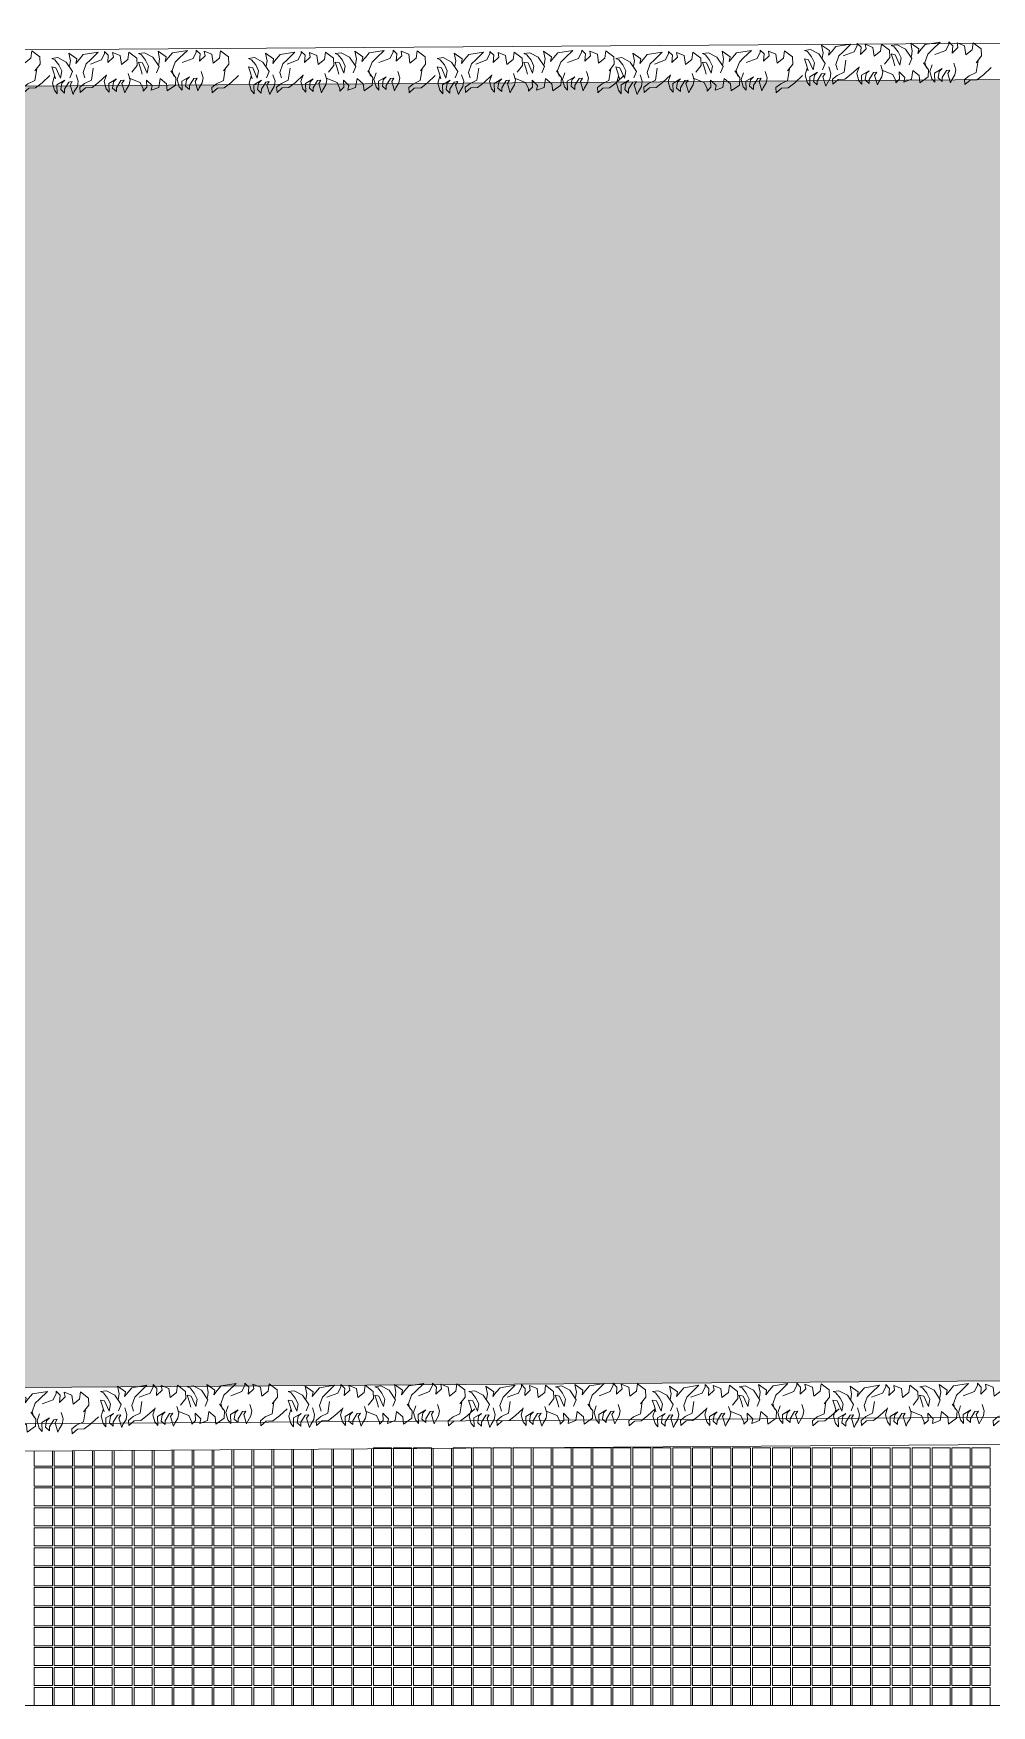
# Model space of a CAD drawing. Header units: millimetres. Extents: x -225363 to 347188, y -782467 to 813415.
# Drawn here: x 34044 to 39327, y 5775 to 14991 of the extents above; entities that cross this region are included whole.
import ezdxf

# ---------------------------------------------------------------- set-up
doc = ezdxf.new("R2010")
doc.units = ezdxf.units.MM
doc.layers.add('Xref SCN', color=8, linetype='Continuous', lineweight=0)
pattern_1 = [(197, (-1424125.8, -442865.07), (-126.479246, -237.872866), [95.25, -285.75]), (287, (-1424185.26, -442833.45), (237.872866, -126.479246), [95.25, -285.75])]

# ---------------------------------------------------------------- blocks, each defined once
blk = doc.blocks.new('tre')
at = {"layer": 'Xref SCN', "ltscale": 100}
for points in [[(220, 3680), (-60, 3640), (-140, 3480), (-230, 3370), (-350, 3380), (-240, 3500), (-230, 3660), (-110, 3810), (60, 3990)], [(350, 2660), (450, 2920), (600, 2990), (650, 2990), (560, 3080), (390, 3070), (520, 3200), (630, 3180), (560, 3360), (350, 3390), (470, 3540), (640, 3560), (500, 3750), (330, 3760), (170, 3640)], [(150, 3110), (0, 3160), (-120, 3140), (-240, 3070), (-310, 3040), (-90, 2970), (-10, 3020), (-20, 2940), (-190, 2840), (-280, 2840), (-200, 2750), (-50, 2770), (20, 2840), (-90, 2660), (-300, 2670), (-220, 2600), (-50, 2550), (110, 2600)], [(300, 2110), (430, 2130), (610, 2090), (480, 2280), (370, 2260), (470, 2340), (580, 2430), (640, 2780), (460, 2600), (360, 2500), (160, 2430), (30, 2470)], [(-30, 1420), (-130, 1680), (-280, 1750), (-330, 1750), (-240, 1840), (-70, 1830), (-200, 1960), (-310, 1940), (-240, 2120), (-30, 2150), (-150, 2300), (-320, 2320), (-180, 2510), (-10, 2520), (150, 2400)], [(70, 1720), (210, 1680), (350, 1630), (330, 1730), (90, 1840), (260, 1870), (400, 1800), (520, 1700), (550, 1630), (570, 1770), (470, 1970), (250, 2120), (100, 2060)], [(290, 500), (390, 760), (540, 830), (590, 830), (500, 920), (330, 910), (460, 1040), (570, 1020), (500, 1200), (290, 1230), (410, 1380), (580, 1400), (440, 1590), (270, 1600), (110, 1480)], [(80, 1390), (-70, 1440), (-190, 1420), (-310, 1350), (-380, 1320), (-160, 1250), (-80, 1300), (-90, 1220), (-260, 1120), (-350, 1120), (-270, 1030), (-120, 1050), (-50, 1120), (-160, 940), (-370, 950), (-290, 880), (-120, 830), (40, 880)], [(190, 570), (-90, 530), (-170, 370), (-260, 260), (-380, 270), (-270, 390), (-260, 550), (-140, 700), (30, 880)], [(230, 10), (360, 30), (540, -10), (410, 180), (300, 160), (400, 240), (510, 330), (570, 680), (390, 500), (290, 400), (90, 330), (-40, 370)], [(30, 170), (-120, 220), (-240, 200), (-360, 130), (-430, 100), (-210, 30), (-130, 80), (-140, 0), (-310, -100), (-400, -100), (-320, -190), (-170, -170), (-100, -100), (-210, -280), (-420, -270), (-340, -340), (-170, -390), (-10, -340)], [(-70, -320), (70, -360), (210, -410), (190, -310), (-50, -200), (120, -170), (260, -240), (380, -340), (410, -410), (430, -270), (330, -70), (110, 80), (-40, 20)]]:
    blk.add_lwpolyline(points, dxfattribs=at)
blk = doc.blocks.new('A$C997e597b')
at = {"layer": 'Xref SCN', "ltscale": 3}
for points in [[(30460.7, 1403.4), (30460.7, 1320), (30360.7, 1320), (30360.7, 1402.7)], [(30570.7, 1404.1), (30570.7, 1320), (30470.7, 1320), (30470.7, 1403.4)], [(30680.7, 1404.9), (30680.7, 1320), (30580.7, 1320), (30580.7, 1404.2)], [(30790.7, 1405.6), (30790.7, 1320), (30690.7, 1320), (30690.7, 1404.9)], [(30900.7, 1406.3), (30900.7, 1320), (30800.7, 1320), (30800.7, 1405.7)], [(31010.7, 1407.1), (31010.7, 1320), (30910.7, 1320), (30910.7, 1406.4)], [(31120.7, 1407.8), (31120.7, 1320), (31020.7, 1320), (31020.7, 1407.2)], [(31230.7, 1408.6), (31230.7, 1320), (31130.7, 1320), (31130.7, 1407.9)], [(31340.7, 1409.3), (31340.7, 1320), (31240.7, 1320), (31240.7, 1408.6)], [(31450.7, 1410.1), (31450.7, 1320), (31350.7, 1320), (31350.7, 1409.4)], [(31560.7, 1410.8), (31560.7, 1320), (31460.7, 1320), (31460.7, 1410.1)], [(31670.7, 1411.5), (31670.7, 1320), (31570.7, 1320), (31570.7, 1410.9)], [(31780.7, 1412.3), (31780.7, 1320), (31680.7, 1320), (31680.7, 1411.6)], [(31890.7, 1413), (31890.7, 1320), (31790.7, 1320), (31790.7, 1412.4)], [(32000.7, 1413.8), (32000.7, 1320), (31900.7, 1320), (31900.7, 1413.1)], [(32110.7, 1414.5), (32110.7, 1320), (32010.7, 1320), (32010.7, 1413.8)], [(32220.7, 1415.3), (32220.7, 1320), (32120.7, 1320), (32120.7, 1414.6)], [(32660.7, 1418.2), (32660.7, 1320), (32560.7, 1320), (32560.7, 1417.6)]]:
    blk.add_lwpolyline(points, dxfattribs=at)
for points in [[(32230.7, 1420), (32330.7, 1420), (32330.7, 1320), (32230.7, 1320)], [(32340.7, 1420), (32440.7, 1420), (32440.7, 1320), (32340.7, 1320)], [(32450.7, 1420), (32550.7, 1420), (32550.7, 1320), (32450.7, 1320)], [(32670.7, 1420), (32770.7, 1420), (32770.7, 1320), (32670.7, 1320)], [(32780.7, 1420), (32880.7, 1420), (32880.7, 1320), (32780.7, 1320)], [(32890.7, 1420), (32990.7, 1420), (32990.7, 1320), (32890.7, 1320)], [(33000.7, 1420), (33100.7, 1420), (33100.7, 1320), (33000.7, 1320)], [(33110.7, 1420), (33210.7, 1420), (33210.7, 1320), (33110.7, 1320)], [(33220.7, 1420), (33320.7, 1420), (33320.7, 1320), (33220.7, 1320)], [(33330.7, 1420), (33430.7, 1420), (33430.7, 1320), (33330.7, 1320)], [(33440.7, 1420), (33540.7, 1420), (33540.7, 1320), (33440.7, 1320)], [(33550.7, 1420), (33650.7, 1420), (33650.7, 1320), (33550.7, 1320)], [(33660.7, 1420), (33760.7, 1420), (33760.7, 1320), (33660.7, 1320)], [(33770.7, 1420), (33870.7, 1420), (33870.7, 1320), (33770.7, 1320)], [(33880.7, 1420), (33980.7, 1420), (33980.7, 1320), (33880.7, 1320)], [(33990.7, 1420), (34090.7, 1420), (34090.7, 1320), (33990.7, 1320)], [(34100.7, 1420), (34200.7, 1420), (34200.7, 1320), (34100.7, 1320)], [(34210.7, 1420), (34310.7, 1420), (34310.7, 1320), (34210.7, 1320)], [(34320.7, 1420), (34420.7, 1420), (34420.7, 1320), (34320.7, 1320)], [(34430.7, 1420), (34530.7, 1420), (34530.7, 1320), (34430.7, 1320)], [(34540.7, 1420), (34640.7, 1420), (34640.7, 1320), (34540.7, 1320)], [(34650.7, 1420), (34750.7, 1420), (34750.7, 1320), (34650.7, 1320)], [(34760.7, 1420), (34860.7, 1420), (34860.7, 1320), (34760.7, 1320)], [(34870.7, 1420), (34970.7, 1420), (34970.7, 1320), (34870.7, 1320)], [(34980.7, 1420), (35080.7, 1420), (35080.7, 1320), (34980.7, 1320)], [(35090.7, 1420), (35190.7, 1420), (35190.7, 1320), (35090.7, 1320)], [(35200.7, 1420), (35300.7, 1420), (35300.7, 1320), (35200.7, 1320)], [(35310.7, 1420), (35410.7, 1420), (35410.7, 1320), (35310.7, 1320)], [(35420.7, 1420), (35520.7, 1420), (35520.7, 1320), (35420.7, 1320)], [(35530.7, 1420), (35630.7, 1420), (35630.7, 1320), (35530.7, 1320)], [(30360.7, 1310), (30460.7, 1310), (30460.7, 1210), (30360.7, 1210)], [(30470.7, 1310), (30570.7, 1310), (30570.7, 1210), (30470.7, 1210)], [(30580.7, 1310), (30680.7, 1310), (30680.7, 1210), (30580.7, 1210)], [(30690.7, 1310), (30790.7, 1310), (30790.7, 1210), (30690.7, 1210)], [(30800.7, 1310), (30900.7, 1310), (30900.7, 1210), (30800.7, 1210)], [(30910.7, 1310), (31010.7, 1310), (31010.7, 1210), (30910.7, 1210)], [(31020.7, 1310), (31120.7, 1310), (31120.7, 1210), (31020.7, 1210)], [(31130.7, 1310), (31230.7, 1310), (31230.7, 1210), (31130.7, 1210)], [(31240.7, 1310), (31340.7, 1310), (31340.7, 1210), (31240.7, 1210)], [(31350.7, 1310), (31450.7, 1310), (31450.7, 1210), (31350.7, 1210)], [(31460.7, 1310), (31560.7, 1310), (31560.7, 1210), (31460.7, 1210)], [(31570.7, 1310), (31670.7, 1310), (31670.7, 1210), (31570.7, 1210)], [(31680.7, 1310), (31780.7, 1310), (31780.7, 1210), (31680.7, 1210)], [(31790.7, 1310), (31890.7, 1310), (31890.7, 1210), (31790.7, 1210)], [(31900.7, 1310), (32000.7, 1310), (32000.7, 1210), (31900.7, 1210)], [(32010.7, 1310), (32110.7, 1310), (32110.7, 1210), (32010.7, 1210)], [(32120.7, 1310), (32220.7, 1310), (32220.7, 1210), (32120.7, 1210)], [(32230.7, 1310), (32330.7, 1310), (32330.7, 1210), (32230.7, 1210)], [(32340.7, 1310), (32440.7, 1310), (32440.7, 1210), (32340.7, 1210)], [(32450.7, 1310), (32550.7, 1310), (32550.7, 1210), (32450.7, 1210)], [(32560.7, 1310), (32660.7, 1310), (32660.7, 1210), (32560.7, 1210)], [(32670.7, 1310), (32770.7, 1310), (32770.7, 1210), (32670.7, 1210)], [(32780.7, 1310), (32880.7, 1310), (32880.7, 1210), (32780.7, 1210)], [(32890.7, 1310), (32990.7, 1310), (32990.7, 1210), (32890.7, 1210)], [(33000.7, 1310), (33100.7, 1310), (33100.7, 1210), (33000.7, 1210)], [(33110.7, 1310), (33210.7, 1310), (33210.7, 1210), (33110.7, 1210)], [(33220.7, 1310), (33320.7, 1310), (33320.7, 1210), (33220.7, 1210)], [(33330.7, 1310), (33430.7, 1310), (33430.7, 1210), (33330.7, 1210)], [(33440.7, 1310), (33540.7, 1310), (33540.7, 1210), (33440.7, 1210)], [(33550.7, 1310), (33650.7, 1310), (33650.7, 1210), (33550.7, 1210)], [(33660.7, 1310), (33760.7, 1310), (33760.7, 1210), (33660.7, 1210)], [(33770.7, 1310), (33870.7, 1310), (33870.7, 1210), (33770.7, 1210)], [(33880.7, 1310), (33980.7, 1310), (33980.7, 1210), (33880.7, 1210)], [(33990.7, 1310), (34090.7, 1310), (34090.7, 1210), (33990.7, 1210)], [(34100.7, 1310), (34200.7, 1310), (34200.7, 1210), (34100.7, 1210)], [(34210.7, 1310), (34310.7, 1310), (34310.7, 1210), (34210.7, 1210)], [(34320.7, 1310), (34420.7, 1310), (34420.7, 1210), (34320.7, 1210)], [(34430.7, 1310), (34530.7, 1310), (34530.7, 1210), (34430.7, 1210)], [(34540.7, 1310), (34640.7, 1310), (34640.7, 1210), (34540.7, 1210)], [(34650.7, 1310), (34750.7, 1310), (34750.7, 1210), (34650.7, 1210)], [(34760.7, 1310), (34860.7, 1310), (34860.7, 1210), (34760.7, 1210)], [(34870.7, 1310), (34970.7, 1310), (34970.7, 1210), (34870.7, 1210)], [(34980.7, 1310), (35080.7, 1310), (35080.7, 1210), (34980.7, 1210)], [(35090.7, 1310), (35190.7, 1310), (35190.7, 1210), (35090.7, 1210)], [(35200.7, 1310), (35300.7, 1310), (35300.7, 1210), (35200.7, 1210)], [(35310.7, 1310), (35410.7, 1310), (35410.7, 1210), (35310.7, 1210)], [(35420.7, 1310), (35520.7, 1310), (35520.7, 1210), (35420.7, 1210)], [(35530.7, 1310), (35630.7, 1310), (35630.7, 1210), (35530.7, 1210)], [(30360.7, 1200), (30460.7, 1200), (30460.7, 1100), (30360.7, 1100)], [(30470.7, 1200), (30570.7, 1200), (30570.7, 1100), (30470.7, 1100)], [(30580.7, 1200), (30680.7, 1200), (30680.7, 1100), (30580.7, 1100)], [(30690.7, 1200), (30790.7, 1200), (30790.7, 1100), (30690.7, 1100)], [(30800.7, 1200), (30900.7, 1200), (30900.7, 1100), (30800.7, 1100)], [(30910.7, 1200), (31010.7, 1200), (31010.7, 1100), (30910.7, 1100)], [(31020.7, 1200), (31120.7, 1200), (31120.7, 1100), (31020.7, 1100)], [(31130.7, 1200), (31230.7, 1200), (31230.7, 1100), (31130.7, 1100)], [(31240.7, 1200), (31340.7, 1200), (31340.7, 1100), (31240.7, 1100)], [(31350.7, 1200), (31450.7, 1200), (31450.7, 1100), (31350.7, 1100)], [(31460.7, 1200), (31560.7, 1200), (31560.7, 1100), (31460.7, 1100)], [(31570.7, 1200), (31670.7, 1200), (31670.7, 1100), (31570.7, 1100)], [(31680.7, 1200), (31780.7, 1200), (31780.7, 1100), (31680.7, 1100)], [(31790.7, 1200), (31890.7, 1200), (31890.7, 1100), (31790.7, 1100)], [(31900.7, 1200), (32000.7, 1200), (32000.7, 1100), (31900.7, 1100)], [(32010.7, 1200), (32110.7, 1200), (32110.7, 1100), (32010.7, 1100)], [(32120.7, 1200), (32220.7, 1200), (32220.7, 1100), (32120.7, 1100)], [(32230.7, 1200), (32330.7, 1200), (32330.7, 1100), (32230.7, 1100)], [(32340.7, 1200), (32440.7, 1200), (32440.7, 1100), (32340.7, 1100)], [(32450.7, 1200), (32550.7, 1200), (32550.7, 1100), (32450.7, 1100)], [(32560.7, 1200), (32660.7, 1200), (32660.7, 1100), (32560.7, 1100)], [(32670.7, 1200), (32770.7, 1200), (32770.7, 1100), (32670.7, 1100)], [(32780.7, 1200), (32880.7, 1200), (32880.7, 1100), (32780.7, 1100)], [(32890.7, 1200), (32990.7, 1200), (32990.7, 1100), (32890.7, 1100)], [(33000.7, 1200), (33100.7, 1200), (33100.7, 1100), (33000.7, 1100)], [(33110.7, 1200), (33210.7, 1200), (33210.7, 1100), (33110.7, 1100)], [(33220.7, 1200), (33320.7, 1200), (33320.7, 1100), (33220.7, 1100)], [(33330.7, 1200), (33430.7, 1200), (33430.7, 1100), (33330.7, 1100)], [(33440.7, 1200), (33540.7, 1200), (33540.7, 1100), (33440.7, 1100)], [(33550.7, 1200), (33650.7, 1200), (33650.7, 1100), (33550.7, 1100)], [(33660.7, 1200), (33760.7, 1200), (33760.7, 1100), (33660.7, 1100)], [(33770.7, 1200), (33870.7, 1200), (33870.7, 1100), (33770.7, 1100)], [(33880.7, 1200), (33980.7, 1200), (33980.7, 1100), (33880.7, 1100)], [(33990.7, 1200), (34090.7, 1200), (34090.7, 1100), (33990.7, 1100)], [(34100.7, 1200), (34200.7, 1200), (34200.7, 1100), (34100.7, 1100)], [(34210.7, 1200), (34310.7, 1200), (34310.7, 1100), (34210.7, 1100)], [(34320.7, 1200), (34420.7, 1200), (34420.7, 1100), (34320.7, 1100)], [(34430.7, 1200), (34530.7, 1200), (34530.7, 1100), (34430.7, 1100)], [(34540.7, 1200), (34640.7, 1200), (34640.7, 1100), (34540.7, 1100)], [(34650.7, 1200), (34750.7, 1200), (34750.7, 1100), (34650.7, 1100)], [(34760.7, 1200), (34860.7, 1200), (34860.7, 1100), (34760.7, 1100)], [(34870.7, 1200), (34970.7, 1200), (34970.7, 1100), (34870.7, 1100)], [(34980.7, 1200), (35080.7, 1200), (35080.7, 1100), (34980.7, 1100)], [(35090.7, 1200), (35190.7, 1200), (35190.7, 1100), (35090.7, 1100)], [(35200.7, 1200), (35300.7, 1200), (35300.7, 1100), (35200.7, 1100)], [(35310.7, 1200), (35410.7, 1200), (35410.7, 1100), (35310.7, 1100)], [(35420.7, 1200), (35520.7, 1200), (35520.7, 1100), (35420.7, 1100)], [(35530.7, 1200), (35630.7, 1200), (35630.7, 1100), (35530.7, 1100)], [(30360.7, 1090), (30460.7, 1090), (30460.7, 990), (30360.7, 990)], [(30470.7, 1090), (30570.7, 1090), (30570.7, 990), (30470.7, 990)], [(30580.7, 1090), (30680.7, 1090), (30680.7, 990), (30580.7, 990)], [(30690.7, 1090), (30790.7, 1090), (30790.7, 990), (30690.7, 990)], [(30800.7, 1090), (30900.7, 1090), (30900.7, 990), (30800.7, 990)], [(30910.7, 1090), (31010.7, 1090), (31010.7, 990), (30910.7, 990)], [(31020.7, 1090), (31120.7, 1090), (31120.7, 990), (31020.7, 990)], [(31130.7, 1090), (31230.7, 1090), (31230.7, 990), (31130.7, 990)], [(31240.7, 1090), (31340.7, 1090), (31340.7, 990), (31240.7, 990)], [(31350.7, 1090), (31450.7, 1090), (31450.7, 990), (31350.7, 990)], [(31460.7, 1090), (31560.7, 1090), (31560.7, 990), (31460.7, 990)], [(31570.7, 1090), (31670.7, 1090), (31670.7, 990), (31570.7, 990)], [(31680.7, 1090), (31780.7, 1090), (31780.7, 990), (31680.7, 990)], [(31790.7, 1090), (31890.7, 1090), (31890.7, 990), (31790.7, 990)], [(31900.7, 1090), (32000.7, 1090), (32000.7, 990), (31900.7, 990)], [(32010.7, 1090), (32110.7, 1090), (32110.7, 990), (32010.7, 990)], [(32120.7, 1090), (32220.7, 1090), (32220.7, 990), (32120.7, 990)], [(32230.7, 1090), (32330.7, 1090), (32330.7, 990), (32230.7, 990)], [(32340.7, 1090), (32440.7, 1090), (32440.7, 990), (32340.7, 990)], [(32450.7, 1090), (32550.7, 1090), (32550.7, 990), (32450.7, 990)], [(32560.7, 1090), (32660.7, 1090), (32660.7, 990), (32560.7, 990)], [(32670.7, 1090), (32770.7, 1090), (32770.7, 990), (32670.7, 990)], [(32780.7, 1090), (32880.7, 1090), (32880.7, 990), (32780.7, 990)], [(32890.7, 1090), (32990.7, 1090), (32990.7, 990), (32890.7, 990)], [(33000.7, 1090), (33100.7, 1090), (33100.7, 990), (33000.7, 990)], [(33110.7, 1090), (33210.7, 1090), (33210.7, 990), (33110.7, 990)], [(33220.7, 1090), (33320.7, 1090), (33320.7, 990), (33220.7, 990)], [(33330.7, 1090), (33430.7, 1090), (33430.7, 990), (33330.7, 990)], [(33440.7, 1090), (33540.7, 1090), (33540.7, 990), (33440.7, 990)], [(33550.7, 1090), (33650.7, 1090), (33650.7, 990), (33550.7, 990)], [(33660.7, 1090), (33760.7, 1090), (33760.7, 990), (33660.7, 990)], [(33770.7, 1090), (33870.7, 1090), (33870.7, 990), (33770.7, 990)], [(33880.7, 1090), (33980.7, 1090), (33980.7, 990), (33880.7, 990)], [(33990.7, 1090), (34090.7, 1090), (34090.7, 990), (33990.7, 990)], [(34100.7, 1090), (34200.7, 1090), (34200.7, 990), (34100.7, 990)], [(34210.7, 1090), (34310.7, 1090), (34310.7, 990), (34210.7, 990)], [(34320.7, 1090), (34420.7, 1090), (34420.7, 990), (34320.7, 990)], [(34430.7, 1090), (34530.7, 1090), (34530.7, 990), (34430.7, 990)], [(34540.7, 1090), (34640.7, 1090), (34640.7, 990), (34540.7, 990)], [(34650.7, 1090), (34750.7, 1090), (34750.7, 990), (34650.7, 990)], [(34760.7, 1090), (34860.7, 1090), (34860.7, 990), (34760.7, 990)], [(34870.7, 1090), (34970.7, 1090), (34970.7, 990), (34870.7, 990)], [(34980.7, 1090), (35080.7, 1090), (35080.7, 990), (34980.7, 990)], [(35090.7, 1090), (35190.7, 1090), (35190.7, 990), (35090.7, 990)], [(35200.7, 1090), (35300.7, 1090), (35300.7, 990), (35200.7, 990)], [(35310.7, 1090), (35410.7, 1090), (35410.7, 990), (35310.7, 990)], [(35420.7, 1090), (35520.7, 1090), (35520.7, 990), (35420.7, 990)], [(35530.7, 1090), (35630.7, 1090), (35630.7, 990), (35530.7, 990)], [(30360.7, 980), (30460.7, 980), (30460.7, 880), (30360.7, 880)], [(30470.7, 980), (30570.7, 980), (30570.7, 880), (30470.7, 880)], [(30580.7, 980), (30680.7, 980), (30680.7, 880), (30580.7, 880)], [(30690.7, 980), (30790.7, 980), (30790.7, 880), (30690.7, 880)], [(30800.7, 980), (30900.7, 980), (30900.7, 880), (30800.7, 880)], [(30910.7, 980), (31010.7, 980), (31010.7, 880), (30910.7, 880)], [(31020.7, 980), (31120.7, 980), (31120.7, 880), (31020.7, 880)], [(31130.7, 980), (31230.7, 980), (31230.7, 880), (31130.7, 880)], [(31240.7, 980), (31340.7, 980), (31340.7, 880), (31240.7, 880)], [(31350.7, 980), (31450.7, 980), (31450.7, 880), (31350.7, 880)], [(31460.7, 980), (31560.7, 980), (31560.7, 880), (31460.7, 880)], [(31570.7, 980), (31670.7, 980), (31670.7, 880), (31570.7, 880)], [(31680.7, 980), (31780.7, 980), (31780.7, 880), (31680.7, 880)], [(31790.7, 980), (31890.7, 980), (31890.7, 880), (31790.7, 880)], [(31900.7, 980), (32000.7, 980), (32000.7, 880), (31900.7, 880)], [(32010.7, 980), (32110.7, 980), (32110.7, 880), (32010.7, 880)], [(32120.7, 980), (32220.7, 980), (32220.7, 880), (32120.7, 880)], [(32230.7, 980), (32330.7, 980), (32330.7, 880), (32230.7, 880)], [(32340.7, 980), (32440.7, 980), (32440.7, 880), (32340.7, 880)], [(32450.7, 980), (32550.7, 980), (32550.7, 880), (32450.7, 880)], [(32560.7, 980), (32660.7, 980), (32660.7, 880), (32560.7, 880)], [(32670.7, 980), (32770.7, 980), (32770.7, 880), (32670.7, 880)], [(32780.7, 980), (32880.7, 980), (32880.7, 880), (32780.7, 880)], [(32890.7, 980), (32990.7, 980), (32990.7, 880), (32890.7, 880)], [(33000.7, 980), (33100.7, 980), (33100.7, 880), (33000.7, 880)], [(33110.7, 980), (33210.7, 980), (33210.7, 880), (33110.7, 880)], [(33220.7, 980), (33320.7, 980), (33320.7, 880), (33220.7, 880)], [(33330.7, 980), (33430.7, 980), (33430.7, 880), (33330.7, 880)], [(33440.7, 980), (33540.7, 980), (33540.7, 880), (33440.7, 880)], [(33550.7, 980), (33650.7, 980), (33650.7, 880), (33550.7, 880)], [(33660.7, 980), (33760.7, 980), (33760.7, 880), (33660.7, 880)], [(33770.7, 980), (33870.7, 980), (33870.7, 880), (33770.7, 880)], [(33880.7, 980), (33980.7, 980), (33980.7, 880), (33880.7, 880)], [(33990.7, 980), (34090.7, 980), (34090.7, 880), (33990.7, 880)], [(34100.7, 980), (34200.7, 980), (34200.7, 880), (34100.7, 880)], [(34210.7, 980), (34310.7, 980), (34310.7, 880), (34210.7, 880)], [(34320.7, 980), (34420.7, 980), (34420.7, 880), (34320.7, 880)], [(34430.7, 980), (34530.7, 980), (34530.7, 880), (34430.7, 880)], [(34540.7, 980), (34640.7, 980), (34640.7, 880), (34540.7, 880)], [(34650.7, 980), (34750.7, 980), (34750.7, 880), (34650.7, 880)], [(34760.7, 980), (34860.7, 980), (34860.7, 880), (34760.7, 880)], [(34870.7, 980), (34970.7, 980), (34970.7, 880), (34870.7, 880)], [(34980.7, 980), (35080.7, 980), (35080.7, 880), (34980.7, 880)], [(35090.7, 980), (35190.7, 980), (35190.7, 880), (35090.7, 880)], [(35200.7, 980), (35300.7, 980), (35300.7, 880), (35200.7, 880)], [(35310.7, 980), (35410.7, 980), (35410.7, 880), (35310.7, 880)], [(35420.7, 980), (35520.7, 980), (35520.7, 880), (35420.7, 880)], [(35530.7, 980), (35630.7, 980), (35630.7, 880), (35530.7, 880)], [(30360.7, 870), (30460.7, 870), (30460.7, 770), (30360.7, 770)], [(30470.7, 870), (30570.7, 870), (30570.7, 770), (30470.7, 770)], [(30580.7, 870), (30680.7, 870), (30680.7, 770), (30580.7, 770)], [(30690.7, 870), (30790.7, 870), (30790.7, 770), (30690.7, 770)], [(30800.7, 870), (30900.7, 870), (30900.7, 770), (30800.7, 770)], [(30910.7, 870), (31010.7, 870), (31010.7, 770), (30910.7, 770)], [(31020.7, 870), (31120.7, 870), (31120.7, 770), (31020.7, 770)], [(31130.7, 870), (31230.7, 870), (31230.7, 770), (31130.7, 770)], [(31240.7, 870), (31340.7, 870), (31340.7, 770), (31240.7, 770)], [(31350.7, 870), (31450.7, 870), (31450.7, 770), (31350.7, 770)], [(31460.7, 870), (31560.7, 870), (31560.7, 770), (31460.7, 770)], [(31570.7, 870), (31670.7, 870), (31670.7, 770), (31570.7, 770)], [(31680.7, 870), (31780.7, 870), (31780.7, 770), (31680.7, 770)], [(31790.7, 870), (31890.7, 870), (31890.7, 770), (31790.7, 770)], [(31900.7, 870), (32000.7, 870), (32000.7, 770), (31900.7, 770)], [(32010.7, 870), (32110.7, 870), (32110.7, 770), (32010.7, 770)], [(32120.7, 870), (32220.7, 870), (32220.7, 770), (32120.7, 770)], [(32230.7, 870), (32330.7, 870), (32330.7, 770), (32230.7, 770)], [(32340.7, 870), (32440.7, 870), (32440.7, 770), (32340.7, 770)], [(32450.7, 870), (32550.7, 870), (32550.7, 770), (32450.7, 770)], [(32560.7, 870), (32660.7, 870), (32660.7, 770), (32560.7, 770)], [(32670.7, 870), (32770.7, 870), (32770.7, 770), (32670.7, 770)], [(32780.7, 870), (32880.7, 870), (32880.7, 770), (32780.7, 770)], [(32890.7, 870), (32990.7, 870), (32990.7, 770), (32890.7, 770)], [(33000.7, 870), (33100.7, 870), (33100.7, 770), (33000.7, 770)], [(33110.7, 870), (33210.7, 870), (33210.7, 770), (33110.7, 770)], [(33220.7, 870), (33320.7, 870), (33320.7, 770), (33220.7, 770)], [(33330.7, 870), (33430.7, 870), (33430.7, 770), (33330.7, 770)], [(33440.7, 870), (33540.7, 870), (33540.7, 770), (33440.7, 770)], [(33550.7, 870), (33650.7, 870), (33650.7, 770), (33550.7, 770)], [(33660.7, 870), (33760.7, 870), (33760.7, 770), (33660.7, 770)], [(33770.7, 870), (33870.7, 870), (33870.7, 770), (33770.7, 770)], [(33880.7, 870), (33980.7, 870), (33980.7, 770), (33880.7, 770)], [(33990.7, 870), (34090.7, 870), (34090.7, 770), (33990.7, 770)], [(34100.7, 870), (34200.7, 870), (34200.7, 770), (34100.7, 770)], [(34210.7, 870), (34310.7, 870), (34310.7, 770), (34210.7, 770)], [(34320.7, 870), (34420.7, 870), (34420.7, 770), (34320.7, 770)], [(34430.7, 870), (34530.7, 870), (34530.7, 770), (34430.7, 770)], [(34540.7, 870), (34640.7, 870), (34640.7, 770), (34540.7, 770)], [(34650.7, 870), (34750.7, 870), (34750.7, 770), (34650.7, 770)], [(34760.7, 870), (34860.7, 870), (34860.7, 770), (34760.7, 770)], [(34870.7, 870), (34970.7, 870), (34970.7, 770), (34870.7, 770)], [(34980.7, 870), (35080.7, 870), (35080.7, 770), (34980.7, 770)], [(35090.7, 870), (35190.7, 870), (35190.7, 770), (35090.7, 770)], [(35200.7, 870), (35300.7, 870), (35300.7, 770), (35200.7, 770)], [(35310.7, 870), (35410.7, 870), (35410.7, 770), (35310.7, 770)], [(35420.7, 870), (35520.7, 870), (35520.7, 770), (35420.7, 770)], [(35530.7, 870), (35630.7, 870), (35630.7, 770), (35530.7, 770)], [(30360.7, 760), (30460.7, 760), (30460.7, 660), (30360.7, 660)], [(30470.7, 760), (30570.7, 760), (30570.7, 660), (30470.7, 660)], [(30580.7, 760), (30680.7, 760), (30680.7, 660), (30580.7, 660)], [(30690.7, 760), (30790.7, 760), (30790.7, 660), (30690.7, 660)], [(30800.7, 760), (30900.7, 760), (30900.7, 660), (30800.7, 660)], [(30910.7, 760), (31010.7, 760), (31010.7, 660), (30910.7, 660)], [(31020.7, 760), (31120.7, 760), (31120.7, 660), (31020.7, 660)], [(31130.7, 760), (31230.7, 760), (31230.7, 660), (31130.7, 660)], [(31240.7, 760), (31340.7, 760), (31340.7, 660), (31240.7, 660)], [(31350.7, 760), (31450.7, 760), (31450.7, 660), (31350.7, 660)], [(31460.7, 760), (31560.7, 760), (31560.7, 660), (31460.7, 660)], [(31570.7, 760), (31670.7, 760), (31670.7, 660), (31570.7, 660)], [(31680.7, 760), (31780.7, 760), (31780.7, 660), (31680.7, 660)], [(31790.7, 760), (31890.7, 760), (31890.7, 660), (31790.7, 660)], [(31900.7, 760), (32000.7, 760), (32000.7, 660), (31900.7, 660)], [(32010.7, 760), (32110.7, 760), (32110.7, 660), (32010.7, 660)], [(32120.7, 760), (32220.7, 760), (32220.7, 660), (32120.7, 660)], [(32230.7, 760), (32330.7, 760), (32330.7, 660), (32230.7, 660)], [(32340.7, 760), (32440.7, 760), (32440.7, 660), (32340.7, 660)], [(32450.7, 760), (32550.7, 760), (32550.7, 660), (32450.7, 660)], [(32560.7, 760), (32660.7, 760), (32660.7, 660), (32560.7, 660)], [(32670.7, 760), (32770.7, 760), (32770.7, 660), (32670.7, 660)], [(32780.7, 760), (32880.7, 760), (32880.7, 660), (32780.7, 660)], [(32890.7, 760), (32990.7, 760), (32990.7, 660), (32890.7, 660)], [(33000.7, 760), (33100.7, 760), (33100.7, 660), (33000.7, 660)], [(33110.7, 760), (33210.7, 760), (33210.7, 660), (33110.7, 660)], [(33220.7, 760), (33320.7, 760), (33320.7, 660), (33220.7, 660)], [(33330.7, 760), (33430.7, 760), (33430.7, 660), (33330.7, 660)], [(33440.7, 760), (33540.7, 760), (33540.7, 660), (33440.7, 660)], [(33550.7, 760), (33650.7, 760), (33650.7, 660), (33550.7, 660)], [(33660.7, 760), (33760.7, 760), (33760.7, 660), (33660.7, 660)], [(33770.7, 760), (33870.7, 760), (33870.7, 660), (33770.7, 660)], [(33880.7, 760), (33980.7, 760), (33980.7, 660), (33880.7, 660)], [(33990.7, 760), (34090.7, 760), (34090.7, 660), (33990.7, 660)], [(34100.7, 760), (34200.7, 760), (34200.7, 660), (34100.7, 660)], [(34210.7, 760), (34310.7, 760), (34310.7, 660), (34210.7, 660)], [(34320.7, 760), (34420.7, 760), (34420.7, 660), (34320.7, 660)], [(34430.7, 760), (34530.7, 760), (34530.7, 660), (34430.7, 660)], [(34540.7, 760), (34640.7, 760), (34640.7, 660), (34540.7, 660)], [(34650.7, 760), (34750.7, 760), (34750.7, 660), (34650.7, 660)], [(34760.7, 760), (34860.7, 760), (34860.7, 660), (34760.7, 660)], [(34870.7, 760), (34970.7, 760), (34970.7, 660), (34870.7, 660)], [(34980.7, 760), (35080.7, 760), (35080.7, 660), (34980.7, 660)], [(35090.7, 760), (35190.7, 760), (35190.7, 660), (35090.7, 660)], [(35200.7, 760), (35300.7, 760), (35300.7, 660), (35200.7, 660)], [(35310.7, 760), (35410.7, 760), (35410.7, 660), (35310.7, 660)], [(35420.7, 760), (35520.7, 760), (35520.7, 660), (35420.7, 660)], [(35530.7, 760), (35630.7, 760), (35630.7, 660), (35530.7, 660)], [(30360.7, 650), (30460.7, 650), (30460.7, 550), (30360.7, 550)], [(30470.7, 650), (30570.7, 650), (30570.7, 550), (30470.7, 550)], [(30580.7, 650), (30680.7, 650), (30680.7, 550), (30580.7, 550)], [(30690.7, 650), (30790.7, 650), (30790.7, 550), (30690.7, 550)], [(30800.7, 650), (30900.7, 650), (30900.7, 550), (30800.7, 550)], [(30910.7, 650), (31010.7, 650), (31010.7, 550), (30910.7, 550)], [(31020.7, 650), (31120.7, 650), (31120.7, 550), (31020.7, 550)], [(31130.7, 650), (31230.7, 650), (31230.7, 550), (31130.7, 550)], [(31240.7, 650), (31340.7, 650), (31340.7, 550), (31240.7, 550)], [(31350.7, 650), (31450.7, 650), (31450.7, 550), (31350.7, 550)], [(31460.7, 650), (31560.7, 650), (31560.7, 550), (31460.7, 550)], [(31570.7, 650), (31670.7, 650), (31670.7, 550), (31570.7, 550)], [(31680.7, 650), (31780.7, 650), (31780.7, 550), (31680.7, 550)], [(31790.7, 650), (31890.7, 650), (31890.7, 550), (31790.7, 550)], [(31900.7, 650), (32000.7, 650), (32000.7, 550), (31900.7, 550)], [(32010.7, 650), (32110.7, 650), (32110.7, 550), (32010.7, 550)], [(32120.7, 650), (32220.7, 650), (32220.7, 550), (32120.7, 550)], [(32230.7, 650), (32330.7, 650), (32330.7, 550), (32230.7, 550)], [(32340.7, 650), (32440.7, 650), (32440.7, 550), (32340.7, 550)], [(32450.7, 650), (32550.7, 650), (32550.7, 550), (32450.7, 550)], [(32560.7, 650), (32660.7, 650), (32660.7, 550), (32560.7, 550)], [(32670.7, 650), (32770.7, 650), (32770.7, 550), (32670.7, 550)], [(32780.7, 650), (32880.7, 650), (32880.7, 550), (32780.7, 550)], [(32890.7, 650), (32990.7, 650), (32990.7, 550), (32890.7, 550)], [(33000.7, 650), (33100.7, 650), (33100.7, 550), (33000.7, 550)], [(33110.7, 650), (33210.7, 650), (33210.7, 550), (33110.7, 550)], [(33220.7, 650), (33320.7, 650), (33320.7, 550), (33220.7, 550)], [(33330.7, 650), (33430.7, 650), (33430.7, 550), (33330.7, 550)], [(33440.7, 650), (33540.7, 650), (33540.7, 550), (33440.7, 550)], [(33550.7, 650), (33650.7, 650), (33650.7, 550), (33550.7, 550)], [(33660.7, 650), (33760.7, 650), (33760.7, 550), (33660.7, 550)], [(33770.7, 650), (33870.7, 650), (33870.7, 550), (33770.7, 550)], [(33880.7, 650), (33980.7, 650), (33980.7, 550), (33880.7, 550)], [(33990.7, 650), (34090.7, 650), (34090.7, 550), (33990.7, 550)], [(34100.7, 650), (34200.7, 650), (34200.7, 550), (34100.7, 550)], [(34210.7, 650), (34310.7, 650), (34310.7, 550), (34210.7, 550)], [(34320.7, 650), (34420.7, 650), (34420.7, 550), (34320.7, 550)], [(34430.7, 650), (34530.7, 650), (34530.7, 550), (34430.7, 550)], [(34540.7, 650), (34640.7, 650), (34640.7, 550), (34540.7, 550)], [(34650.7, 650), (34750.7, 650), (34750.7, 550), (34650.7, 550)], [(34760.7, 650), (34860.7, 650), (34860.7, 550), (34760.7, 550)], [(34870.7, 650), (34970.7, 650), (34970.7, 550), (34870.7, 550)], [(34980.7, 650), (35080.7, 650), (35080.7, 550), (34980.7, 550)], [(35090.7, 650), (35190.7, 650), (35190.7, 550), (35090.7, 550)], [(35200.7, 650), (35300.7, 650), (35300.7, 550), (35200.7, 550)], [(35310.7, 650), (35410.7, 650), (35410.7, 550), (35310.7, 550)], [(35420.7, 650), (35520.7, 650), (35520.7, 550), (35420.7, 550)], [(35530.7, 650), (35630.7, 650), (35630.7, 550), (35530.7, 550)], [(30360.7, 540), (30460.7, 540), (30460.7, 440), (30360.7, 440)], [(30470.7, 540), (30570.7, 540), (30570.7, 440), (30470.7, 440)], [(30580.7, 540), (30680.7, 540), (30680.7, 440), (30580.7, 440)], [(30690.7, 540), (30790.7, 540), (30790.7, 440), (30690.7, 440)], [(30800.7, 540), (30900.7, 540), (30900.7, 440), (30800.7, 440)], [(30910.7, 540), (31010.7, 540), (31010.7, 440), (30910.7, 440)], [(31020.7, 540), (31120.7, 540), (31120.7, 440), (31020.7, 440)], [(31130.7, 540), (31230.7, 540), (31230.7, 440), (31130.7, 440)], [(31240.7, 540), (31340.7, 540), (31340.7, 440), (31240.7, 440)], [(31350.7, 540), (31450.7, 540), (31450.7, 440), (31350.7, 440)], [(31460.7, 540), (31560.7, 540), (31560.7, 440), (31460.7, 440)], [(31570.7, 540), (31670.7, 540), (31670.7, 440), (31570.7, 440)], [(31680.7, 540), (31780.7, 540), (31780.7, 440), (31680.7, 440)], [(31790.7, 540), (31890.7, 540), (31890.7, 440), (31790.7, 440)], [(31900.7, 540), (32000.7, 540), (32000.7, 440), (31900.7, 440)], [(32010.7, 540), (32110.7, 540), (32110.7, 440), (32010.7, 440)], [(32120.7, 540), (32220.7, 540), (32220.7, 440), (32120.7, 440)], [(32230.7, 540), (32330.7, 540), (32330.7, 440), (32230.7, 440)], [(32340.7, 540), (32440.7, 540), (32440.7, 440), (32340.7, 440)], [(32450.7, 540), (32550.7, 540), (32550.7, 440), (32450.7, 440)], [(32560.7, 540), (32660.7, 540), (32660.7, 440), (32560.7, 440)], [(32670.7, 540), (32770.7, 540), (32770.7, 440), (32670.7, 440)], [(32780.7, 540), (32880.7, 540), (32880.7, 440), (32780.7, 440)], [(32890.7, 540), (32990.7, 540), (32990.7, 440), (32890.7, 440)], [(33000.7, 540), (33100.7, 540), (33100.7, 440), (33000.7, 440)], [(33110.7, 540), (33210.7, 540), (33210.7, 440), (33110.7, 440)], [(33220.7, 540), (33320.7, 540), (33320.7, 440), (33220.7, 440)], [(33330.7, 540), (33430.7, 540), (33430.7, 440), (33330.7, 440)], [(33440.7, 540), (33540.7, 540), (33540.7, 440), (33440.7, 440)], [(33550.7, 540), (33650.7, 540), (33650.7, 440), (33550.7, 440)], [(33660.7, 540), (33760.7, 540), (33760.7, 440), (33660.7, 440)], [(33770.7, 540), (33870.7, 540), (33870.7, 440), (33770.7, 440)], [(33880.7, 540), (33980.7, 540), (33980.7, 440), (33880.7, 440)], [(33990.7, 540), (34090.7, 540), (34090.7, 440), (33990.7, 440)], [(34100.7, 540), (34200.7, 540), (34200.7, 440), (34100.7, 440)], [(34210.7, 540), (34310.7, 540), (34310.7, 440), (34210.7, 440)], [(34320.7, 540), (34420.7, 540), (34420.7, 440), (34320.7, 440)], [(34430.7, 540), (34530.7, 540), (34530.7, 440), (34430.7, 440)], [(34540.7, 540), (34640.7, 540), (34640.7, 440), (34540.7, 440)], [(34650.7, 540), (34750.7, 540), (34750.7, 440), (34650.7, 440)], [(34760.7, 540), (34860.7, 540), (34860.7, 440), (34760.7, 440)], [(34870.7, 540), (34970.7, 540), (34970.7, 440), (34870.7, 440)], [(34980.7, 540), (35080.7, 540), (35080.7, 440), (34980.7, 440)], [(35090.7, 540), (35190.7, 540), (35190.7, 440), (35090.7, 440)], [(35200.7, 540), (35300.7, 540), (35300.7, 440), (35200.7, 440)], [(35310.7, 540), (35410.7, 540), (35410.7, 440), (35310.7, 440)], [(35420.7, 540), (35520.7, 540), (35520.7, 440), (35420.7, 440)], [(35530.7, 540), (35630.7, 540), (35630.7, 440), (35530.7, 440)], [(30360.7, 430), (30460.7, 430), (30460.7, 330), (30360.7, 330)], [(30470.7, 430), (30570.7, 430), (30570.7, 330), (30470.7, 330)], [(30580.7, 430), (30680.7, 430), (30680.7, 330), (30580.7, 330)], [(30690.7, 430), (30790.7, 430), (30790.7, 330), (30690.7, 330)], [(30800.7, 430), (30900.7, 430), (30900.7, 330), (30800.7, 330)], [(30910.7, 430), (31010.7, 430), (31010.7, 330), (30910.7, 330)], [(31020.7, 430), (31120.7, 430), (31120.7, 330), (31020.7, 330)], [(31130.7, 430), (31230.7, 430), (31230.7, 330), (31130.7, 330)], [(31240.7, 430), (31340.7, 430), (31340.7, 330), (31240.7, 330)], [(31350.7, 430), (31450.7, 430), (31450.7, 330), (31350.7, 330)], [(31460.7, 430), (31560.7, 430), (31560.7, 330), (31460.7, 330)], [(31570.7, 430), (31670.7, 430), (31670.7, 330), (31570.7, 330)], [(31680.7, 430), (31780.7, 430), (31780.7, 330), (31680.7, 330)], [(31790.7, 430), (31890.7, 430), (31890.7, 330), (31790.7, 330)], [(31900.7, 430), (32000.7, 430), (32000.7, 330), (31900.7, 330)], [(32010.7, 430), (32110.7, 430), (32110.7, 330), (32010.7, 330)], [(32120.7, 430), (32220.7, 430), (32220.7, 330), (32120.7, 330)], [(32230.7, 430), (32330.7, 430), (32330.7, 330), (32230.7, 330)], [(32340.7, 430), (32440.7, 430), (32440.7, 330), (32340.7, 330)], [(32450.7, 430), (32550.7, 430), (32550.7, 330), (32450.7, 330)], [(32560.7, 430), (32660.7, 430), (32660.7, 330), (32560.7, 330)], [(32670.7, 430), (32770.7, 430), (32770.7, 330), (32670.7, 330)], [(32780.7, 430), (32880.7, 430), (32880.7, 330), (32780.7, 330)], [(32890.7, 430), (32990.7, 430), (32990.7, 330), (32890.7, 330)], [(33000.7, 430), (33100.7, 430), (33100.7, 330), (33000.7, 330)], [(33110.7, 430), (33210.7, 430), (33210.7, 330), (33110.7, 330)], [(33220.7, 430), (33320.7, 430), (33320.7, 330), (33220.7, 330)], [(33330.7, 430), (33430.7, 430), (33430.7, 330), (33330.7, 330)], [(33440.7, 430), (33540.7, 430), (33540.7, 330), (33440.7, 330)], [(33550.7, 430), (33650.7, 430), (33650.7, 330), (33550.7, 330)], [(33660.7, 430), (33760.7, 430), (33760.7, 330), (33660.7, 330)], [(33770.7, 430), (33870.7, 430), (33870.7, 330), (33770.7, 330)], [(33880.7, 430), (33980.7, 430), (33980.7, 330), (33880.7, 330)], [(33990.7, 430), (34090.7, 430), (34090.7, 330), (33990.7, 330)], [(34100.7, 430), (34200.7, 430), (34200.7, 330), (34100.7, 330)], [(34210.7, 430), (34310.7, 430), (34310.7, 330), (34210.7, 330)], [(34320.7, 430), (34420.7, 430), (34420.7, 330), (34320.7, 330)], [(34430.7, 430), (34530.7, 430), (34530.7, 330), (34430.7, 330)], [(34540.7, 430), (34640.7, 430), (34640.7, 330), (34540.7, 330)], [(34650.7, 430), (34750.7, 430), (34750.7, 330), (34650.7, 330)], [(34760.7, 430), (34860.7, 430), (34860.7, 330), (34760.7, 330)], [(34870.7, 430), (34970.7, 430), (34970.7, 330), (34870.7, 330)], [(34980.7, 430), (35080.7, 430), (35080.7, 330), (34980.7, 330)], [(35090.7, 430), (35190.7, 430), (35190.7, 330), (35090.7, 330)], [(35200.7, 430), (35300.7, 430), (35300.7, 330), (35200.7, 330)], [(35310.7, 430), (35410.7, 430), (35410.7, 330), (35310.7, 330)], [(35420.7, 430), (35520.7, 430), (35520.7, 330), (35420.7, 330)], [(35530.7, 430), (35630.7, 430), (35630.7, 330), (35530.7, 330)], [(30360.7, 320), (30460.7, 320), (30460.7, 220), (30360.7, 220)], [(30470.7, 320), (30570.7, 320), (30570.7, 220), (30470.7, 220)], [(30580.7, 320), (30680.7, 320), (30680.7, 220), (30580.7, 220)], [(30690.7, 320), (30790.7, 320), (30790.7, 220), (30690.7, 220)], [(30800.7, 320), (30900.7, 320), (30900.7, 220), (30800.7, 220)], [(30910.7, 320), (31010.7, 320), (31010.7, 220), (30910.7, 220)], [(31020.7, 320), (31120.7, 320), (31120.7, 220), (31020.7, 220)], [(31130.7, 320), (31230.7, 320), (31230.7, 220), (31130.7, 220)], [(31240.7, 320), (31340.7, 320), (31340.7, 220), (31240.7, 220)], [(31350.7, 320), (31450.7, 320), (31450.7, 220), (31350.7, 220)], [(31460.7, 320), (31560.7, 320), (31560.7, 220), (31460.7, 220)], [(31570.7, 320), (31670.7, 320), (31670.7, 220), (31570.7, 220)], [(31680.7, 320), (31780.7, 320), (31780.7, 220), (31680.7, 220)], [(31790.7, 320), (31890.7, 320), (31890.7, 220), (31790.7, 220)], [(31900.7, 320), (32000.7, 320), (32000.7, 220), (31900.7, 220)], [(32010.7, 320), (32110.7, 320), (32110.7, 220), (32010.7, 220)], [(32120.7, 320), (32220.7, 320), (32220.7, 220), (32120.7, 220)], [(32230.7, 320), (32330.7, 320), (32330.7, 220), (32230.7, 220)], [(32340.7, 320), (32440.7, 320), (32440.7, 220), (32340.7, 220)], [(32450.7, 320), (32550.7, 320), (32550.7, 220), (32450.7, 220)], [(32560.7, 320), (32660.7, 320), (32660.7, 220), (32560.7, 220)], [(32670.7, 320), (32770.7, 320), (32770.7, 220), (32670.7, 220)], [(32780.7, 320), (32880.7, 320), (32880.7, 220), (32780.7, 220)], [(32890.7, 320), (32990.7, 320), (32990.7, 220), (32890.7, 220)], [(33000.7, 320), (33100.7, 320), (33100.7, 220), (33000.7, 220)], [(33110.7, 320), (33210.7, 320), (33210.7, 220), (33110.7, 220)], [(33220.7, 320), (33320.7, 320), (33320.7, 220), (33220.7, 220)], [(33330.7, 320), (33430.7, 320), (33430.7, 220), (33330.7, 220)], [(33440.7, 320), (33540.7, 320), (33540.7, 220), (33440.7, 220)], [(33550.7, 320), (33650.7, 320), (33650.7, 220), (33550.7, 220)], [(33660.7, 320), (33760.7, 320), (33760.7, 220), (33660.7, 220)], [(33770.7, 320), (33870.7, 320), (33870.7, 220), (33770.7, 220)], [(33880.7, 320), (33980.7, 320), (33980.7, 220), (33880.7, 220)], [(33990.7, 320), (34090.7, 320), (34090.7, 220), (33990.7, 220)], [(34100.7, 320), (34200.7, 320), (34200.7, 220), (34100.7, 220)], [(34210.7, 320), (34310.7, 320), (34310.7, 220), (34210.7, 220)], [(34320.7, 320), (34420.7, 320), (34420.7, 220), (34320.7, 220)], [(34430.7, 320), (34530.7, 320), (34530.7, 220), (34430.7, 220)], [(34540.7, 320), (34640.7, 320), (34640.7, 220), (34540.7, 220)], [(34650.7, 320), (34750.7, 320), (34750.7, 220), (34650.7, 220)], [(34760.7, 320), (34860.7, 320), (34860.7, 220), (34760.7, 220)], [(34870.7, 320), (34970.7, 320), (34970.7, 220), (34870.7, 220)], [(34980.7, 320), (35080.7, 320), (35080.7, 220), (34980.7, 220)], [(35090.7, 320), (35190.7, 320), (35190.7, 220), (35090.7, 220)], [(35200.7, 320), (35300.7, 320), (35300.7, 220), (35200.7, 220)], [(35310.7, 320), (35410.7, 320), (35410.7, 220), (35310.7, 220)], [(35420.7, 320), (35520.7, 320), (35520.7, 220), (35420.7, 220)], [(35530.7, 320), (35630.7, 320), (35630.7, 220), (35530.7, 220)], [(30360.7, 210), (30460.7, 210), (30460.7, 110), (30360.7, 110)], [(30470.7, 210), (30570.7, 210), (30570.7, 110), (30470.7, 110)], [(30580.7, 210), (30680.7, 210), (30680.7, 110), (30580.7, 110)], [(30690.7, 210), (30790.7, 210), (30790.7, 110), (30690.7, 110)], [(30800.7, 210), (30900.7, 210), (30900.7, 110), (30800.7, 110)], [(30910.7, 210), (31010.7, 210), (31010.7, 110), (30910.7, 110)], [(31020.7, 210), (31120.7, 210), (31120.7, 110), (31020.7, 110)], [(31130.7, 210), (31230.7, 210), (31230.7, 110), (31130.7, 110)], [(31240.7, 210), (31340.7, 210), (31340.7, 110), (31240.7, 110)], [(31350.7, 210), (31450.7, 210), (31450.7, 110), (31350.7, 110)], [(31460.7, 210), (31560.7, 210), (31560.7, 110), (31460.7, 110)], [(31570.7, 210), (31670.7, 210), (31670.7, 110), (31570.7, 110)], [(31680.7, 210), (31780.7, 210), (31780.7, 110), (31680.7, 110)], [(31790.7, 210), (31890.7, 210), (31890.7, 110), (31790.7, 110)], [(31900.7, 210), (32000.7, 210), (32000.7, 110), (31900.7, 110)], [(32010.7, 210), (32110.7, 210), (32110.7, 110), (32010.7, 110)], [(32120.7, 210), (32220.7, 210), (32220.7, 110), (32120.7, 110)], [(32230.7, 210), (32330.7, 210), (32330.7, 110), (32230.7, 110)], [(32340.7, 210), (32440.7, 210), (32440.7, 110), (32340.7, 110)], [(32450.7, 210), (32550.7, 210), (32550.7, 110), (32450.7, 110)], [(32560.7, 210), (32660.7, 210), (32660.7, 110), (32560.7, 110)], [(32670.7, 210), (32770.7, 210), (32770.7, 110), (32670.7, 110)], [(32780.7, 210), (32880.7, 210), (32880.7, 110), (32780.7, 110)], [(32890.7, 210), (32990.7, 210), (32990.7, 110), (32890.7, 110)], [(33000.7, 210), (33100.7, 210), (33100.7, 110), (33000.7, 110)], [(33110.7, 210), (33210.7, 210), (33210.7, 110), (33110.7, 110)], [(33220.7, 210), (33320.7, 210), (33320.7, 110), (33220.7, 110)], [(33330.7, 210), (33430.7, 210), (33430.7, 110), (33330.7, 110)], [(33440.7, 210), (33540.7, 210), (33540.7, 110), (33440.7, 110)], [(33550.7, 210), (33650.7, 210), (33650.7, 110), (33550.7, 110)], [(33660.7, 210), (33760.7, 210), (33760.7, 110), (33660.7, 110)], [(33770.7, 210), (33870.7, 210), (33870.7, 110), (33770.7, 110)], [(33880.7, 210), (33980.7, 210), (33980.7, 110), (33880.7, 110)], [(33990.7, 210), (34090.7, 210), (34090.7, 110), (33990.7, 110)], [(34100.7, 210), (34200.7, 210), (34200.7, 110), (34100.7, 110)], [(34210.7, 210), (34310.7, 210), (34310.7, 110), (34210.7, 110)], [(34320.7, 210), (34420.7, 210), (34420.7, 110), (34320.7, 110)], [(34430.7, 210), (34530.7, 210), (34530.7, 110), (34430.7, 110)], [(34540.7, 210), (34640.7, 210), (34640.7, 110), (34540.7, 110)], [(34650.7, 210), (34750.7, 210), (34750.7, 110), (34650.7, 110)], [(34760.7, 210), (34860.7, 210), (34860.7, 110), (34760.7, 110)], [(34870.7, 210), (34970.7, 210), (34970.7, 110), (34870.7, 110)], [(34980.7, 210), (35080.7, 210), (35080.7, 110), (34980.7, 110)], [(35090.7, 210), (35190.7, 210), (35190.7, 110), (35090.7, 110)], [(35200.7, 210), (35300.7, 210), (35300.7, 110), (35200.7, 110)], [(35310.7, 210), (35410.7, 210), (35410.7, 110), (35310.7, 110)], [(35420.7, 210), (35520.7, 210), (35520.7, 110), (35420.7, 110)], [(35530.7, 210), (35630.7, 210), (35630.7, 110), (35530.7, 110)], [(30360.7, 100), (30460.7, 100), (30460.7, 0), (30360.7, 0)], [(30470.7, 100), (30570.7, 100), (30570.7, 0), (30470.7, 0)], [(30580.7, 100), (30680.7, 100), (30680.7, 0), (30580.7, 0)], [(30690.7, 100), (30790.7, 100), (30790.7, 0), (30690.7, 0)], [(30800.7, 100), (30900.7, 100), (30900.7, 0), (30800.7, 0)], [(30910.7, 100), (31010.7, 100), (31010.7, 0), (30910.7, 0)], [(31020.7, 100), (31120.7, 100), (31120.7, 0), (31020.7, 0)], [(31130.7, 100), (31230.7, 100), (31230.7, 0), (31130.7, 0)], [(31240.7, 100), (31340.7, 100), (31340.7, 0), (31240.7, 0)], [(31350.7, 100), (31450.7, 100), (31450.7, 0), (31350.7, 0)], [(31460.7, 100), (31560.7, 100), (31560.7, 0), (31460.7, 0)], [(31570.7, 100), (31670.7, 100), (31670.7, 0), (31570.7, 0)], [(31680.7, 100), (31780.7, 100), (31780.7, 0), (31680.7, 0)], [(31790.7, 100), (31890.7, 100), (31890.7, 0), (31790.7, 0)], [(31900.7, 100), (32000.7, 100), (32000.7, 0), (31900.7, 0)], [(32010.7, 100), (32110.7, 100), (32110.7, 0), (32010.7, 0)], [(32120.7, 100), (32220.7, 100), (32220.7, 0), (32120.7, 0)], [(32230.7, 100), (32330.7, 100), (32330.7, 0), (32230.7, 0)], [(32340.7, 100), (32440.7, 100), (32440.7, 0), (32340.7, 0)], [(32450.7, 100), (32550.7, 100), (32550.7, 0), (32450.7, 0)], [(32560.7, 100), (32660.7, 100), (32660.7, 0), (32560.7, 0)], [(32670.7, 100), (32770.7, 100), (32770.7, 0), (32670.7, 0)], [(32780.7, 100), (32880.7, 100), (32880.7, 0), (32780.7, 0)], [(32890.7, 100), (32990.7, 100), (32990.7, 0), (32890.7, 0)], [(33000.7, 100), (33100.7, 100), (33100.7, 0), (33000.7, 0)], [(33110.7, 100), (33210.7, 100), (33210.7, 0), (33110.7, 0)], [(33220.7, 100), (33320.7, 100), (33320.7, 0), (33220.7, 0)], [(33330.7, 100), (33430.7, 100), (33430.7, 0), (33330.7, 0)], [(33440.7, 100), (33540.7, 100), (33540.7, 0), (33440.7, 0)], [(33550.7, 100), (33650.7, 100), (33650.7, 0), (33550.7, 0)], [(33660.7, 100), (33760.7, 100), (33760.7, 0), (33660.7, 0)], [(33770.7, 100), (33870.7, 100), (33870.7, 0), (33770.7, 0)], [(33880.7, 100), (33980.7, 100), (33980.7, 0), (33880.7, 0)], [(33990.7, 100), (34090.7, 100), (34090.7, 0), (33990.7, 0)], [(34100.7, 100), (34200.7, 100), (34200.7, 0), (34100.7, 0)], [(34210.7, 100), (34310.7, 100), (34310.7, 0), (34210.7, 0)], [(34320.7, 100), (34420.7, 100), (34420.7, 0), (34320.7, 0)], [(34430.7, 100), (34530.7, 100), (34530.7, 0), (34430.7, 0)], [(34540.7, 100), (34640.7, 100), (34640.7, 0), (34540.7, 0)], [(34650.7, 100), (34750.7, 100), (34750.7, 0), (34650.7, 0)], [(34760.7, 100), (34860.7, 100), (34860.7, 0), (34760.7, 0)], [(34870.7, 100), (34970.7, 100), (34970.7, 0), (34870.7, 0)], [(34980.7, 100), (35080.7, 100), (35080.7, 0), (34980.7, 0)], [(35090.7, 100), (35190.7, 100), (35190.7, 0), (35090.7, 0)], [(35200.7, 100), (35300.7, 100), (35300.7, 0), (35200.7, 0)], [(35310.7, 100), (35410.7, 100), (35410.7, 0), (35310.7, 0)], [(35420.7, 100), (35520.7, 100), (35520.7, 0), (35420.7, 0)], [(35530.7, 100), (35630.7, 100), (35630.7, 0), (35530.7, 0)]]:
    blk.add_lwpolyline(points, close=True, dxfattribs=at)
blk = doc.blocks.new('Xref SCN')
at = {"layer": 'Xref SCN', "ltscale": 3}
h = blk.add_hatch(dxfattribs=at)
h.set_pattern_fill('CROSS', color=256, scale=30, angle=197)
h.set_pattern_definition(pattern_1)
edge = h.paths.add_edge_path()
edge.add_arc((2267.4, -6083), 1150, 110.6378, 180.38556)
edge.add_line((1117.5, -6090.7), (1124.4, -7115.5))
edge.add_arc((2274.3, -7107.7), 1150, 180.38556, 270.38556)
edge.add_line((2282.1, -8257.7), (21549.9, -8127.6))
edge.add_arc((21542.2, -6977.6), 1150, 270.38535, 360.44018)
edge.add_line((22692.1, -6968.7), (22692.2, -2095.9))
edge.add_arc((21542.2, -2104.7), 1150, 0.44039, 90.38556)
edge.add_line((21534.5, -954.8), (6081.9, -1059))
edge.add_arc((6089.6, -2209), 1150, 90.38541, 160.13317)
edge.add_arc((-23.6, -0.1), 5350, 290.6378, 340.13331, ccw=False)
edge = h.paths.add_edge_path()
edge.add_arc((21542.2, 18280.2), 1150, 0.44034, 104.36987, ccw=False)
edge.add_line((22692.2, 18289), (22692.2, 2404))
edge.add_arc((21542.2, 2395.2), 1150, -89.61444, 0.44034, ccw=False)
edge.add_line((21549.9, 1245.2), (6067.1, 1140.9))
edge.add_arc((6059.3, 2290.9), 1150, 200.63777, 270.38553, ccw=False)
edge.add_arc((-23.6, -0.1), 5350, 20.6378, 28.59529)
edge.add_arc((5234.3, 2862.4), 636.6, 160.1438, 208.30764, ccw=False)
edge.add_arc((7788.2, 2340.3), 3237.9, 44.33072, 166.81967, ccw=False)
edge.add_arc((13743.2, 8157.8), 5087.1, 224.33072, 255.06492)
edge.add_arc((13751.1, 8258.8), 5186.7, 255.26847, 275.82448)
edge.add_arc((13743.2, 8157.8), 5087.1, 276.02803, 352.80401)
edge.add_arc((13366.1, 8136.4), 5458.9, 353.52217, 372.96168)
edge.add_arc((13743.2, 8157.8), 5087.1, 13.67983, 75.72665)
edge.add_arc((16202.1, 17226.1), 4310.1, 184.54285, 253.76877, ccw=False)
edge.add_arc((12055.2, 16895.7), 150, 104.41774, 184.18014, ccw=False)
edge.add_line((12017.8, 17040.9), (21256.8, 19394.2))
h = blk.add_hatch(dxfattribs=at)
h.set_pattern_fill('CROSS', color=256, scale=30, angle=197)
h.set_pattern_definition(pattern_1)
edge = h.paths.add_edge_path()
edge.add_line((10158.3, 16567.3), (1851.3, 14451.4))
edge.add_arc((2136.7, 13337.4), 1150, 104.36987, 180.38556)
edge.add_line((986.8, 13329.7), (1035.4, 6105.3))
edge.add_arc((2185.4, 6113.1), 1150, 180.38556, 250.13331)
edge.add_arc((-23.6, -0.1), 5350, 54.44102, 70.13331, ccw=False)
edge.add_arc((3168.4, 4685.8), 343.2, 256.39429, 333.3422)
edge.add_arc((7788.2, 2340.3), 4837.9, 44.33072, 153.06453, ccw=False)
edge.add_arc((13743.2, 8157.8), 3487.1, 224.33072, 435.87878)
edge.add_arc((16212.7, 17236.7), 5922.7, 187.71586, 254.13812, ccw=False)
edge.add_arc((10541.9, 16468.3), 200, 187.63271, 187.71586, ccw=False)
edge.add_arc((10195, 16421.9), 150, 7.63271, 104.16209)
edge = h.paths.add_edge_path()
edge.add_arc((-13757.9, 9268.2), 1150, 104.35993, 180.44034)
edge.add_line((-14907.8, 9259.4), (-14907.8, 2149))
edge.add_arc((-13757.9, 2157.9), 1150, 180.44034, 270.38556)
edge.add_line((-13750.1, 1007.9), (-6129, 1058.9))
edge.add_arc((-6136.7, 2208.8), 1150, 270.38591, 340.13367)
edge.add_arc((-23.6, -0.1), 5350, 110.63781, 160.13331, ccw=False)
edge.add_arc((-2314.5, 6082.8), 1150, 290.6378, 360.38556)
edge.add_line((-1164.6, 6090.5), (-1205.6, 12195.1))
edge.add_arc((-2355.6, 12187.3), 1150, 0.38556, 104.35993)
edge.add_line((-2640.8, 13301.4), (-14043.1, 10382.3))
edge = h.paths.add_edge_path()
edge.add_line((-13750.1, -8364.8), (-2217.8, -8288))
edge.add_arc((-2225.6, -7138), 1150, 270.3861, 360.3861)
edge.add_line((-1075.6, -7130.3), (-1082.5, -6105.5))
edge.add_arc((-2232.5, -6113.2), 1150, 0.38556, 70.13331)
edge.add_arc((-23.6, -0.1), 5350, 200.6378, 250.13331, ccw=False)
edge.add_arc((-6106.4, -2291.1), 1150, 20.6378, 90.38556)
edge.add_line((-6114.2, -1141.1), (-13765.6, -1192.1))
edge.add_arc((-13757.8, -2342), 1150, 90.38614, 180.44099)
edge.add_line((-14907.8, -2350.9), (-14907.8, -7223.7))
edge.add_arc((-13757.9, -7214.9), 1150, 180.44039, 270.38556)
edge.add_arc((-13747.8, -8714.8), 350, 90.38185, 90.38556, ccw=False)
at = {"layer": 'Xref SCN'}
blk.add_lwpolyline([(1738.7, -4679.2, 0.314089), (767.5, -6093), (774.4, -7117.8, 0.414214), (2284.4, -8607.7), (21552.3, -8477.5, 0.414214), (23042.1, -6967.5), (23042.2, -2094.7, 0.414214), (21532.1, -604.8), (6079.5, -709, 0.314089), (4678.9, -1699.2, -0.219386), (1738.7, -4679.2)], format="xyb", dxfattribs=at)
for points in [[(1791.6, -4819.6, 0.314089), (917.5, -6092), (924.4, -7116.8, 0.414214), (2283.4, -8457.7), (21551.2, -8327.5, 0.41432), (22892.1, -6968), (22892.2, -2095.2, 0.414107), (21533.1, -754.8), (6080.5, -859, 0.314089), (4820, -1750.2, -0.219386)], [(1862.1, -5006.8, 0.314089), (1117.5, -6090.7), (1124.4, -7115.5, 0.414214), (2282.1, -8257.7), (21549.9, -8127.6, 0.414494), (22692.1, -6968.7), (22692.2, -2095.9, 0.413933), (21534.5, -954.8), (6081.9, -1059, 0.314089), (5008, -1818.2, -0.219386)]]:
    blk.add_lwpolyline(points, format="xyb", close=True, dxfattribs=at)
blk.add_lwpolyline([(-15257.8, -9923.8), (23042.2, -9923.8), (23042.2, -6977.6)], dxfattribs=at)
at = {"layer": 'Xref SCN', "ltscale": 3}
blk.add_blockref('A$C997e597b', (-15258.6, -9923.8), dxfattribs=at)
at = {"layer": 'Xref SCN', "xscale": -0.2340913466629827, "yscale": 0.2340913466629827, "zscale": 0.2340913466629827, "rotation": 269.2799666287764}
for p in [(14253.1, -943.3), (15293.3, -943.3), (16378.3, -943.3), (17418.5, -943.3), (18403.4, -943.3), (19443.7, -898.7), (14521.4, -8335), (15561.7, -8290.4), (16596.6, -8290.4), (17592.2, -8290.4), (18605.2, -8290.4), (19600.9, -8290.4)]:
    blk.add_blockref('tre', p, dxfattribs=at)

msp = doc.modelspace()

# ---------------------------------------------------------------- block references
msp.add_blockref('Xref SCN', (18946.5, 15699))

doc.saveas('drawing.dxf')
